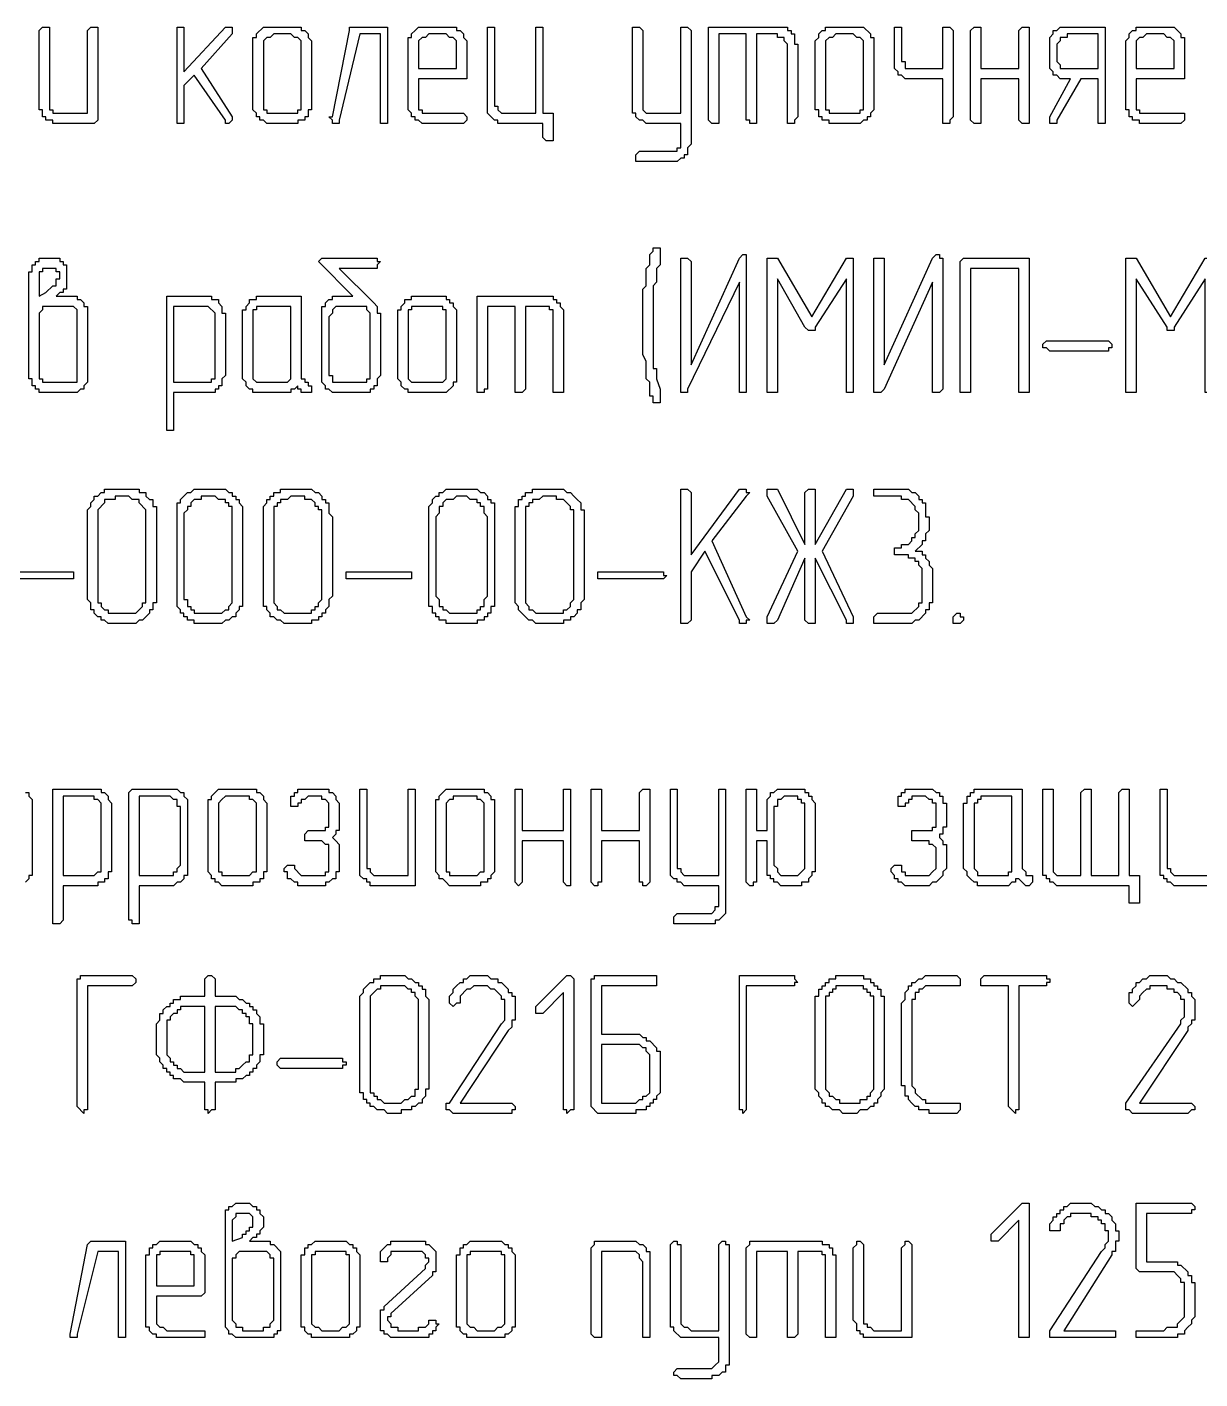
# Model space of a CAD drawing. Header units: millimetres. Extents: x 1 to 1188, y 1 to 840.
# Drawn here: x 1043.34 to 1064.93, y 72.97 to 97.86 of the extents above; entities that cross this region are included whole.
import ezdxf

# ---------------------------------------------------------------- set-up
doc = ezdxf.new("R2010")
doc.units = ezdxf.units.MM
doc.layers.add('GEOMETRY', color=7, linetype='Continuous')

msp = doc.modelspace()

# ---------------------------------------------------------------- linework, layer by layer
at = {"layer": 'GEOMETRY'}
for points in [[(1044.645, 96.209), (1044.645, 96.146), (1044.582, 96.082), (1043.82, 96.082), (1043.82, 96.146), (1043.693, 96.146), (1043.693, 96.209), (1043.63, 96.209), (1043.63, 96.336), (1043.566, 96.336), (1043.566, 97.797), (1043.63, 97.86), (1043.756, 97.86), (1043.756, 96.336), (1043.82, 96.336), (1043.82, 96.273), (1044.455, 96.273), (1044.455, 97.797), (1044.519, 97.86), (1044.645, 97.86)], [(1046.551, 97.098), (1047.122, 96.209), (1047.122, 96.146), (1047.058, 96.082), (1046.995, 96.082), (1046.995, 96.146), (1046.423, 96.971), (1046.233, 96.781), (1046.233, 96.082), (1046.106, 96.082), (1046.106, 97.86), (1046.233, 97.86), (1046.233, 97.035), (1046.995, 97.86), (1047.122, 97.86), (1047.122, 97.733)], [(1048.582, 96.464), (1048.582, 96.336), (1048.519, 96.336), (1048.519, 96.209), (1048.456, 96.209), (1048.456, 96.146), (1048.329, 96.146), (1048.329, 96.082), (1047.757, 96.082), (1047.694, 96.146), (1047.63, 96.146), (1047.63, 96.209), (1047.567, 96.209), (1047.567, 96.273), (1047.503, 96.336), (1047.503, 97.67), (1047.567, 97.67), (1047.567, 97.733), (1047.694, 97.86), (1048.392, 97.86), (1048.392, 97.797), (1048.456, 97.797), (1048.519, 97.733), (1048.519, 97.67), (1048.582, 97.606)], [(1049.98, 96.209), (1049.98, 96.082), (1049.853, 96.082), (1049.853, 97.733), (1049.471, 97.733), (1049.091, 96.146), (1049.091, 96.082), (1048.964, 96.082), (1048.964, 96.146), (1048.901, 96.209), (1048.964, 96.209), (1049.281, 97.797), (1049.281, 97.86), (1049.98, 97.86)], [(1050.552, 96.908), (1050.552, 96.336), (1050.615, 96.336), (1050.615, 96.273), (1051.377, 96.273), (1051.44, 96.209), (1051.44, 96.146), (1051.377, 96.082), (1050.615, 96.082), (1050.552, 96.146), (1050.488, 96.146), (1050.488, 96.209), (1050.423, 96.209), (1050.423, 96.273), (1050.36, 96.336), (1050.36, 97.67), (1050.423, 97.67), (1050.423, 97.733), (1050.488, 97.797), (1050.552, 97.86), (1051.25, 97.86), (1051.25, 97.797), (1051.314, 97.797), (1051.377, 97.733), (1051.377, 97.67), (1051.44, 97.606), (1051.44, 96.908)], [(1052.71, 96.273), (1052.71, 97.86), (1052.838, 97.86), (1052.838, 96.273), (1053.028, 96.273), (1053.028, 95.765), (1052.901, 95.765), (1052.838, 95.829), (1052.838, 96.082), (1052.011, 96.082), (1052.011, 96.146), (1051.948, 96.146), (1051.821, 96.273), (1051.821, 97.86), (1051.948, 97.86), (1051.948, 96.401), (1052.011, 96.401), (1052.011, 96.336), (1052.076, 96.273)], [(1055.377, 96.082), (1054.742, 96.082), (1054.679, 96.146), (1054.615, 96.146), (1054.552, 96.209), (1054.552, 96.273), (1054.489, 96.273), (1054.489, 97.86), (1054.615, 97.86), (1054.679, 97.797), (1054.679, 96.336), (1054.742, 96.273), (1055.377, 96.273), (1055.377, 97.86), (1055.504, 97.86), (1055.568, 97.797), (1055.568, 95.702), (1055.504, 95.639), (1055.504, 95.51), (1055.441, 95.51), (1055.441, 95.447), (1055.377, 95.447), (1055.314, 95.384), (1054.552, 95.384), (1054.552, 95.51), (1054.615, 95.575), (1055.314, 95.575), (1055.314, 95.639), (1055.377, 95.639)], [(1056.583, 97.733), (1056.076, 97.733), (1056.076, 96.082), (1055.948, 96.082), (1055.885, 96.146), (1055.885, 97.86), (1057.345, 97.86), (1057.345, 97.797), (1057.409, 97.797), (1057.409, 97.733), (1057.472, 97.733), (1057.472, 97.543), (1057.535, 97.543), (1057.535, 96.209), (1057.472, 96.146), (1057.472, 96.082), (1057.345, 96.082), (1057.345, 97.543), (1057.282, 97.606), (1057.282, 97.67), (1057.155, 97.67), (1057.155, 97.733), (1056.773, 97.733), (1056.773, 96.082), (1056.647, 96.082), (1056.647, 96.146), (1056.583, 96.146)], [(1058.933, 96.464), (1058.933, 96.336), (1058.869, 96.273), (1058.869, 96.209), (1058.806, 96.209), (1058.806, 96.146), (1058.743, 96.146), (1058.679, 96.082), (1058.107, 96.082), (1058.107, 96.146), (1057.981, 96.146), (1057.981, 96.209), (1057.917, 96.209), (1057.917, 96.336), (1057.854, 96.336), (1057.854, 97.606), (1057.917, 97.67), (1057.917, 97.733), (1057.981, 97.797), (1058.044, 97.797), (1058.044, 97.86), (1058.743, 97.86), (1058.869, 97.733), (1058.869, 97.67), (1058.933, 97.67)], [(1060.203, 97.098), (1060.203, 97.86), (1060.33, 97.86), (1060.394, 97.797), (1060.394, 96.209), (1060.33, 96.146), (1060.33, 96.082), (1060.203, 96.082), (1060.203, 96.908), (1059.505, 96.908), (1059.441, 96.971), (1059.378, 96.971), (1059.378, 97.035), (1059.314, 97.098), (1059.314, 97.86), (1059.441, 97.86), (1059.441, 97.226), (1059.505, 97.226), (1059.505, 97.098)], [(1061.601, 97.098), (1061.601, 97.797), (1061.664, 97.86), (1061.791, 97.86), (1061.791, 96.082), (1061.664, 96.082), (1061.601, 96.146), (1061.601, 96.908), (1060.902, 96.908), (1060.902, 96.082), (1060.775, 96.082), (1060.71, 96.146), (1060.71, 97.797), (1060.775, 97.86), (1060.902, 97.86), (1060.902, 97.098)], [(1063.188, 96.209), (1063.188, 96.082), (1063.06, 96.082), (1063.06, 96.908), (1062.743, 96.908), (1062.298, 96.146), (1062.298, 96.082), (1062.171, 96.082), (1062.171, 96.209), (1062.553, 96.908), (1062.363, 96.908), (1062.298, 96.971), (1062.235, 96.971), (1062.235, 97.035), (1062.171, 97.098), (1062.171, 97.67), (1062.235, 97.733), (1062.235, 97.797), (1062.298, 97.797), (1062.363, 97.86), (1063.188, 97.86)], [(1063.759, 96.908), (1063.759, 96.336), (1063.822, 96.336), (1063.822, 96.273), (1064.648, 96.273), (1064.648, 96.146), (1064.584, 96.082), (1063.822, 96.082), (1063.822, 96.146), (1063.695, 96.146), (1063.695, 96.209), (1063.632, 96.209), (1063.632, 96.336), (1063.569, 96.336), (1063.569, 97.606), (1063.632, 97.67), (1063.632, 97.733), (1063.695, 97.797), (1063.759, 97.797), (1063.759, 97.86), (1064.457, 97.86), (1064.584, 97.733), (1064.584, 97.67), (1064.648, 97.67), (1064.648, 96.908)], [(1048.392, 96.464), (1048.392, 97.606), (1048.329, 97.67), (1048.265, 97.67), (1048.202, 97.733), (1047.884, 97.733), (1047.82, 97.67), (1047.757, 97.67), (1047.694, 97.606), (1047.694, 96.336), (1047.757, 96.336), (1047.757, 96.273), (1048.329, 96.273), (1048.329, 96.336), (1048.392, 96.336)], [(1050.552, 97.098), (1051.25, 97.098), (1051.25, 97.606), (1051.185, 97.67), (1051.122, 97.67), (1051.059, 97.733), (1050.742, 97.733), (1050.678, 97.67), (1050.615, 97.67), (1050.552, 97.606)], [(1058.743, 96.464), (1058.743, 97.606), (1058.679, 97.67), (1058.616, 97.67), (1058.552, 97.733), (1058.234, 97.733), (1058.171, 97.67), (1058.107, 97.67), (1058.044, 97.606), (1058.044, 96.336), (1058.107, 96.336), (1058.107, 96.273), (1058.679, 96.273), (1058.679, 96.336), (1058.743, 96.336)], [(1063.06, 97.098), (1063.06, 97.733), (1062.489, 97.733), (1062.489, 97.67), (1062.363, 97.67), (1062.363, 97.606), (1062.298, 97.543), (1062.298, 97.226), (1062.363, 97.163), (1062.363, 97.098)], [(1063.759, 97.098), (1064.457, 97.098), (1064.457, 97.606), (1064.394, 97.67), (1064.331, 97.67), (1064.267, 97.733), (1063.95, 97.733), (1063.885, 97.67), (1063.822, 97.67), (1063.759, 97.606)], [(1043.883, 92.907), (1044.265, 92.907), (1044.265, 92.844), (1044.328, 92.844), (1044.392, 92.781), (1044.392, 92.717), (1044.455, 92.717), (1044.455, 91.32), (1044.392, 91.256), (1044.392, 91.193), (1044.328, 91.193), (1044.265, 91.13), (1043.566, 91.13), (1043.566, 91.193), (1043.503, 91.193), (1043.503, 91.256), (1043.439, 91.256), (1043.439, 91.383), (1043.376, 91.383), (1043.376, 93.352), (1043.439, 93.352), (1043.439, 93.479), (1043.503, 93.479), (1043.503, 93.543), (1043.566, 93.543), (1043.566, 93.606), (1043.947, 93.606), (1043.947, 93.543), (1044.01, 93.543), (1044.01, 93.479), (1044.073, 93.479), (1044.073, 93.034), (1044.01, 93.034), (1044.01, 92.971), (1043.947, 92.971)], [(1049.726, 92.781), (1049.789, 92.717), (1049.789, 92.59), (1049.853, 92.59), (1049.853, 91.447), (1049.789, 91.383), (1049.789, 91.256), (1049.726, 91.256), (1049.726, 91.193), (1049.663, 91.193), (1049.663, 91.13), (1048.964, 91.13), (1048.901, 91.193), (1048.836, 91.193), (1048.836, 91.256), (1048.773, 91.32), (1048.773, 92.717), (1048.836, 92.717), (1048.836, 92.781), (1048.901, 92.844), (1048.964, 92.844), (1048.964, 92.907), (1049.344, 92.907), (1048.709, 93.543), (1048.773, 93.606), (1049.789, 93.606), (1049.789, 93.543), (1049.853, 93.543), (1049.789, 93.479), (1049.789, 93.416), (1049.091, 93.416)], [(1054.996, 91.066), (1054.996, 90.939), (1054.869, 90.939), (1054.869, 91.066), (1054.806, 91.066), (1054.806, 91.32), (1054.742, 91.383), (1054.742, 91.702), (1054.679, 91.828), (1054.679, 93.034), (1054.742, 93.098), (1054.742, 93.416), (1054.806, 93.479), (1054.806, 93.669), (1054.869, 93.733), (1054.869, 93.796), (1054.996, 93.796), (1054.996, 93.479), (1054.932, 93.416), (1054.932, 93.161), (1054.869, 93.098), (1054.869, 91.573), (1054.932, 91.573), (1054.932, 91.383), (1054.996, 91.193)], [(1056.583, 91.193), (1056.583, 91.13), (1056.456, 91.13), (1056.456, 93.161), (1055.504, 91.193), (1055.504, 91.13), (1055.377, 91.13), (1055.377, 93.606), (1055.504, 93.606), (1055.568, 93.543), (1055.568, 91.638), (1056.456, 93.606), (1056.52, 93.669), (1056.583, 93.669)], [(1058.552, 91.193), (1058.552, 91.13), (1058.426, 91.13), (1058.426, 93.226), (1057.854, 92.335), (1057.854, 92.272), (1057.727, 92.272), (1057.664, 92.335), (1057.155, 93.226), (1057.155, 91.13), (1056.965, 91.13), (1056.965, 93.606), (1057.155, 93.606), (1057.79, 92.527), (1058.426, 93.606), (1058.552, 93.606)], [(1060.203, 91.193), (1060.14, 91.13), (1060.013, 91.13), (1060.013, 93.161), (1059.123, 91.193), (1059.06, 91.13), (1058.933, 91.13), (1058.933, 93.606), (1059.123, 93.606), (1059.123, 91.638), (1060.013, 93.606), (1060.077, 93.669), (1060.14, 93.669), (1060.14, 93.606), (1060.203, 93.606)], [(1061.791, 91.193), (1061.791, 91.13), (1061.601, 91.13), (1061.601, 93.416), (1060.71, 93.416), (1060.71, 91.13), (1060.52, 91.13), (1060.52, 93.543), (1060.584, 93.606), (1061.791, 93.606)], [(1065.156, 91.193), (1065.156, 91.13), (1065.029, 91.13), (1065.029, 93.226), (1064.457, 92.335), (1064.457, 92.272), (1064.331, 92.272), (1064.331, 92.335), (1063.759, 93.226), (1063.759, 91.13), (1063.569, 91.13), (1063.569, 93.606), (1063.759, 93.606), (1064.394, 92.527), (1065.029, 93.606), (1065.156, 93.606)], [(1043.566, 92.907), (1043.693, 92.971), (1043.82, 93.098), (1043.883, 93.098), (1043.883, 93.226), (1043.947, 93.226), (1043.947, 93.352), (1043.883, 93.352), (1043.883, 93.416), (1043.63, 93.416), (1043.63, 93.352), (1043.566, 93.352)], [(1046.043, 91.13), (1046.043, 90.431), (1045.916, 90.431), (1045.916, 92.907), (1046.741, 92.907), (1046.741, 92.844), (1046.868, 92.844), (1046.868, 92.781), (1046.931, 92.717), (1046.931, 92.59), (1046.995, 92.59), (1046.995, 91.447), (1046.931, 91.383), (1046.931, 91.256), (1046.868, 91.256), (1046.868, 91.193), (1046.805, 91.193), (1046.805, 91.13)], [(1048.519, 91.256), (1048.582, 91.256), (1048.582, 91.13), (1048.392, 91.13), (1048.392, 91.193), (1048.329, 91.193), (1048.329, 91.256), (1048.265, 91.193), (1048.202, 91.193), (1048.202, 91.13), (1047.503, 91.13), (1047.503, 91.193), (1047.44, 91.193), (1047.377, 91.256), (1047.377, 91.32), (1047.313, 91.383), (1047.313, 92.654), (1047.377, 92.654), (1047.377, 92.717), (1047.44, 92.781), (1047.44, 92.844), (1047.567, 92.844), (1047.567, 92.907), (1048.392, 92.907), (1048.392, 91.383), (1048.456, 91.383), (1048.456, 91.32), (1048.519, 91.32)], [(1051.25, 91.447), (1051.25, 91.32), (1051.185, 91.32), (1051.185, 91.256), (1051.059, 91.13), (1050.36, 91.13), (1050.36, 91.193), (1050.297, 91.193), (1050.233, 91.256), (1050.233, 91.32), (1050.17, 91.383), (1050.17, 92.654), (1050.233, 92.654), (1050.233, 92.717), (1050.297, 92.781), (1050.297, 92.844), (1050.423, 92.844), (1050.423, 92.907), (1051.059, 92.907), (1051.059, 92.844), (1051.122, 92.844), (1051.122, 92.781), (1051.185, 92.781), (1051.185, 92.717), (1051.25, 92.654)], [(1052.329, 92.717), (1051.821, 92.717), (1051.821, 91.193), (1051.757, 91.193), (1051.757, 91.13), (1051.631, 91.13), (1051.631, 92.907), (1053.028, 92.907), (1053.028, 92.844), (1053.091, 92.844), (1053.091, 92.781), (1053.155, 92.781), (1053.155, 92.717), (1053.218, 92.654), (1053.218, 91.13), (1053.028, 91.13), (1053.028, 92.654), (1052.964, 92.654), (1052.964, 92.717), (1052.519, 92.717), (1052.519, 91.193), (1052.456, 91.13), (1052.329, 91.13)], [(1044.265, 91.447), (1044.265, 92.654), (1044.202, 92.717), (1043.63, 92.717), (1043.63, 92.654), (1043.566, 92.59), (1043.566, 91.383), (1043.63, 91.383), (1043.63, 91.32), (1044.265, 91.32)], [(1046.043, 91.32), (1046.741, 91.32), (1046.741, 91.383), (1046.805, 91.383), (1046.805, 92.59), (1046.678, 92.717), (1046.043, 92.717)], [(1048.202, 91.447), (1048.202, 92.717), (1047.567, 92.717), (1047.567, 92.654), (1047.503, 92.654), (1047.503, 91.383), (1047.567, 91.32), (1048.139, 91.32), (1048.202, 91.383)], [(1049.663, 91.447), (1049.663, 92.59), (1049.598, 92.654), (1049.598, 92.717), (1049.027, 92.717), (1048.964, 92.654), (1048.964, 92.59), (1048.901, 92.527), (1048.901, 91.447), (1048.964, 91.447), (1048.964, 91.32), (1049.598, 91.32), (1049.598, 91.383), (1049.663, 91.383)], [(1051.059, 91.447), (1051.059, 92.654), (1050.995, 92.654), (1050.995, 92.717), (1050.423, 92.717), (1050.423, 92.654), (1050.36, 92.654), (1050.36, 91.383), (1050.423, 91.32), (1050.995, 91.32), (1051.059, 91.383)], [(1063.252, 91.892), (1062.171, 91.892), (1062.108, 91.955), (1062.044, 91.955), (1062.044, 92.019), (1062.108, 92.082), (1063.252, 92.082), (1063.315, 92.019), (1063.315, 91.955), (1063.252, 91.955)], [(1045.726, 87.383), (1045.726, 87.256), (1045.661, 87.256), (1045.661, 87.129), (1045.598, 87.129), (1045.598, 87.066), (1045.471, 86.939), (1045.407, 86.939), (1045.344, 86.876), (1044.835, 86.876), (1044.772, 86.939), (1044.709, 86.939), (1044.709, 87.002), (1044.645, 87.002), (1044.582, 87.066), (1044.582, 87.129), (1044.519, 87.129), (1044.519, 87.256), (1044.455, 87.319), (1044.455, 88.97), (1044.519, 89.034), (1044.519, 89.097), (1044.582, 89.16), (1044.582, 89.225), (1044.645, 89.225), (1044.709, 89.289), (1044.772, 89.289), (1044.772, 89.352), (1045.407, 89.352), (1045.407, 89.289), (1045.534, 89.289), (1045.534, 89.225), (1045.598, 89.16), (1045.661, 89.16), (1045.661, 89.034), (1045.726, 89.034)], [(1045.534, 87.383), (1045.534, 88.97), (1045.407, 89.097), (1045.407, 89.16), (1045.281, 89.16), (1045.217, 89.225), (1044.964, 89.225), (1044.964, 89.16), (1044.772, 89.16), (1044.772, 89.097), (1044.645, 88.97), (1044.645, 87.256), (1044.709, 87.256), (1044.709, 87.193), (1044.772, 87.129), (1044.835, 87.129), (1044.835, 87.066), (1045.344, 87.066), (1045.471, 87.193), (1045.471, 87.256), (1045.534, 87.256)], [(1047.313, 87.383), (1047.313, 87.193), (1047.248, 87.193), (1047.248, 87.129), (1047.185, 87.066), (1047.185, 87.002), (1047.122, 87.002), (1047.058, 86.939), (1046.995, 86.939), (1046.931, 86.876), (1046.423, 86.876), (1046.423, 86.939), (1046.296, 86.939), (1046.296, 87.002), (1046.233, 87.002), (1046.233, 87.066), (1046.169, 87.066), (1046.169, 87.129), (1046.106, 87.193), (1046.106, 89.097), (1046.169, 89.097), (1046.169, 89.16), (1046.233, 89.225), (1046.296, 89.289), (1046.36, 89.289), (1046.423, 89.352), (1046.995, 89.352), (1047.058, 89.289), (1047.122, 89.289), (1047.122, 89.225), (1047.185, 89.225), (1047.185, 89.16), (1047.248, 89.16), (1047.248, 89.097), (1047.313, 89.034)], [(1047.122, 87.383), (1047.122, 89.034), (1047.058, 89.034), (1047.058, 89.097), (1046.995, 89.097), (1046.995, 89.16), (1046.868, 89.16), (1046.805, 89.225), (1046.551, 89.225), (1046.551, 89.16), (1046.423, 89.16), (1046.36, 89.097), (1046.36, 89.034), (1046.296, 89.034), (1046.296, 88.97), (1046.233, 88.907), (1046.233, 87.319), (1046.296, 87.319), (1046.296, 87.193), (1046.36, 87.193), (1046.36, 87.129), (1046.423, 87.129), (1046.423, 87.066), (1046.931, 87.066), (1046.995, 87.129), (1047.058, 87.129), (1047.058, 87.193), (1047.122, 87.256)], [(1048.964, 87.383), (1048.901, 87.319), (1048.901, 87.193), (1048.836, 87.129), (1048.836, 87.066), (1048.773, 87.066), (1048.773, 87.002), (1048.709, 87.002), (1048.709, 86.939), (1048.582, 86.939), (1048.582, 86.876), (1048.075, 86.876), (1048.01, 86.939), (1047.947, 86.939), (1047.884, 87.002), (1047.82, 87.002), (1047.82, 87.066), (1047.757, 87.129), (1047.757, 87.193), (1047.694, 87.193), (1047.694, 89.034), (1047.757, 89.097), (1047.757, 89.16), (1047.82, 89.16), (1047.82, 89.225), (1047.884, 89.225), (1047.884, 89.289), (1048.01, 89.289), (1048.01, 89.352), (1048.582, 89.352), (1048.646, 89.289), (1048.709, 89.289), (1048.773, 89.225), (1048.773, 89.16), (1048.836, 89.16), (1048.836, 89.097), (1048.901, 89.097), (1048.901, 88.907), (1048.964, 88.844)], [(1048.773, 87.383), (1048.773, 88.97), (1048.709, 88.97), (1048.709, 89.034), (1048.646, 89.034), (1048.646, 89.097), (1048.582, 89.16), (1048.456, 89.16), (1048.456, 89.225), (1048.202, 89.225), (1048.139, 89.16), (1048.01, 89.16), (1048.01, 89.097), (1047.947, 89.097), (1047.947, 89.034), (1047.884, 89.034), (1047.884, 87.256), (1047.947, 87.193), (1047.947, 87.129), (1048.01, 87.129), (1048.075, 87.066), (1048.582, 87.066), (1048.582, 87.129), (1048.646, 87.129), (1048.646, 87.193), (1048.709, 87.193), (1048.709, 87.256), (1048.773, 87.319)], [(1051.948, 87.383), (1051.948, 87.193), (1051.884, 87.193), (1051.884, 87.066), (1051.821, 87.066), (1051.821, 87.002), (1051.757, 87.002), (1051.757, 86.939), (1051.631, 86.939), (1051.631, 86.876), (1051.059, 86.876), (1051.059, 86.939), (1050.932, 86.939), (1050.932, 87.002), (1050.869, 87.002), (1050.869, 87.066), (1050.805, 87.066), (1050.805, 87.193), (1050.742, 87.193), (1050.742, 89.034), (1050.805, 89.097), (1050.805, 89.16), (1050.869, 89.225), (1050.932, 89.225), (1050.932, 89.289), (1050.995, 89.289), (1051.059, 89.352), (1051.631, 89.352), (1051.694, 89.289), (1051.757, 89.289), (1051.821, 89.225), (1051.821, 89.16), (1051.884, 89.16), (1051.884, 89.097), (1051.948, 89.097)], [(1051.821, 87.383), (1051.821, 88.844), (1051.757, 88.907), (1051.757, 89.034), (1051.694, 89.034), (1051.694, 89.097), (1051.631, 89.097), (1051.631, 89.16), (1051.504, 89.16), (1051.44, 89.225), (1051.25, 89.225), (1051.185, 89.16), (1051.059, 89.16), (1050.995, 89.097), (1050.995, 89.034), (1050.932, 89.034), (1050.932, 88.907), (1050.869, 88.844), (1050.869, 87.383), (1050.932, 87.319), (1050.932, 87.193), (1050.995, 87.193), (1050.995, 87.129), (1051.059, 87.129), (1051.122, 87.066), (1051.631, 87.066), (1051.631, 87.129), (1051.694, 87.129), (1051.694, 87.193), (1051.757, 87.193), (1051.757, 87.319)], [(1053.598, 87.383), (1053.598, 87.319), (1053.535, 87.256), (1053.535, 87.129), (1053.472, 87.129), (1053.472, 87.066), (1053.408, 87.002), (1053.345, 87.002), (1053.345, 86.939), (1053.218, 86.939), (1053.218, 86.876), (1052.71, 86.876), (1052.646, 86.939), (1052.583, 86.939), (1052.393, 87.129), (1052.393, 87.193), (1052.329, 87.256), (1052.329, 89.034), (1052.393, 89.034), (1052.393, 89.16), (1052.456, 89.16), (1052.456, 89.225), (1052.519, 89.225), (1052.519, 89.289), (1052.646, 89.289), (1052.646, 89.352), (1053.218, 89.352), (1053.281, 89.289), (1053.345, 89.289), (1053.408, 89.225), (1053.472, 89.16), (1053.535, 89.097), (1053.535, 88.97), (1053.598, 88.97)], [(1053.408, 87.383), (1053.408, 88.97), (1053.345, 88.97), (1053.345, 89.034), (1053.218, 89.16), (1053.091, 89.16), (1053.091, 89.225), (1052.838, 89.225), (1052.773, 89.16), (1052.646, 89.16), (1052.646, 89.097), (1052.583, 89.097), (1052.583, 89.034), (1052.519, 89.034), (1052.519, 87.256), (1052.583, 87.193), (1052.583, 87.129), (1052.646, 87.129), (1052.71, 87.066), (1053.218, 87.066), (1053.218, 87.129), (1053.281, 87.129), (1053.345, 87.193), (1053.345, 87.256), (1053.408, 87.319)], [(1055.568, 87.828), (1055.568, 86.939), (1055.504, 86.876), (1055.377, 86.876), (1055.377, 89.352), (1055.504, 89.352), (1055.568, 89.289), (1055.568, 88.145), (1056.456, 89.352), (1056.583, 89.352), (1056.583, 89.289), (1056.647, 89.289), (1056.583, 89.225), (1055.948, 88.398), (1056.583, 87.002), (1056.647, 86.939), (1056.583, 86.939), (1056.583, 86.876), (1056.456, 86.876), (1056.456, 86.939), (1055.821, 88.208)], [(1057.854, 88.335), (1058.426, 89.352), (1058.552, 89.352), (1058.552, 89.225), (1057.981, 88.208), (1058.552, 87.002), (1058.552, 86.876), (1058.426, 86.876), (1058.426, 86.939), (1057.854, 88.081), (1057.854, 86.876), (1057.727, 86.876), (1057.664, 86.939), (1057.664, 88.081), (1057.155, 86.939), (1057.092, 86.876), (1056.965, 86.876), (1056.965, 87.002), (1057.535, 88.208), (1056.965, 89.225), (1056.965, 89.352), (1057.155, 89.352), (1057.664, 88.335), (1057.664, 89.289), (1057.727, 89.352), (1057.854, 89.352)], [(1059.695, 88.208), (1059.822, 88.208), (1059.822, 88.145), (1059.885, 88.145), (1059.885, 88.081), (1059.948, 88.018), (1059.948, 87.955), (1060.013, 87.891), (1060.013, 87.256), (1059.948, 87.256), (1059.948, 87.129), (1059.885, 87.129), (1059.885, 87.066), (1059.758, 86.939), (1059.695, 86.939), (1059.631, 86.876), (1058.933, 86.876), (1058.933, 87.002), (1058.996, 87.066), (1059.631, 87.066), (1059.758, 87.193), (1059.758, 87.256), (1059.822, 87.256), (1059.822, 87.891), (1059.758, 87.955), (1059.758, 88.018), (1059.695, 88.018), (1059.695, 88.081), (1059.568, 88.081), (1059.568, 88.145), (1059.314, 88.145), (1059.314, 88.272), (1059.441, 88.272), (1059.441, 88.335), (1059.568, 88.335), (1059.631, 88.398), (1059.631, 88.463), (1059.695, 88.463), (1059.695, 88.527), (1059.758, 88.59), (1059.758, 88.907), (1059.695, 88.97), (1059.695, 89.034), (1059.568, 89.16), (1059.441, 89.16), (1059.441, 89.225), (1058.933, 89.225), (1058.933, 89.352), (1059.568, 89.352), (1059.631, 89.289), (1059.695, 89.289), (1059.758, 89.225), (1059.758, 89.16), (1059.822, 89.16), (1059.822, 89.097), (1059.885, 89.097), (1059.885, 88.844), (1059.948, 88.844), (1059.948, 88.59), (1059.885, 88.527), (1059.885, 88.398), (1059.822, 88.398), (1059.822, 88.335)], [(1044.138, 87.701), (1042.931, 87.701), (1042.931, 87.764), (1042.994, 87.828), (1044.202, 87.828), (1044.202, 87.701)], [(1050.36, 87.701), (1049.218, 87.701), (1049.218, 87.828), (1050.423, 87.828), (1050.423, 87.701)], [(1054.996, 87.701), (1053.853, 87.701), (1053.853, 87.828), (1055.059, 87.828), (1055.059, 87.764), (1055.123, 87.764), (1055.059, 87.701)], [(1060.457, 87.066), (1060.52, 87.066), (1060.52, 87.002), (1060.584, 87.002), (1060.584, 86.939), (1060.52, 86.876), (1060.394, 86.876), (1060.394, 87.002)], [(1044.01, 82.048), (1044.01, 81.414), (1043.947, 81.351), (1043.82, 81.351), (1043.82, 83.827), (1044.709, 83.827), (1044.709, 83.764), (1044.772, 83.764), (1044.835, 83.701), (1044.835, 83.636), (1044.9, 83.573), (1044.9, 82.303), (1044.835, 82.303), (1044.835, 82.177), (1044.772, 82.177), (1044.772, 82.113), (1044.645, 82.113), (1044.645, 82.048)], [(1044.01, 82.24), (1044.582, 82.24), (1044.645, 82.303), (1044.709, 82.303), (1044.709, 83.573), (1044.645, 83.636), (1044.582, 83.636), (1044.582, 83.701), (1044.01, 83.701)], [(1045.407, 82.048), (1045.407, 81.351), (1045.281, 81.351), (1045.281, 81.414), (1045.217, 81.414), (1045.217, 83.764), (1045.281, 83.827), (1046.106, 83.827), (1046.169, 83.764), (1046.233, 83.764), (1046.233, 83.701), (1046.296, 83.636), (1046.296, 82.24), (1046.233, 82.24), (1046.233, 82.177), (1046.169, 82.113), (1046.106, 82.113), (1046.043, 82.048)], [(1045.407, 82.24), (1046.043, 82.24), (1046.043, 82.303), (1046.106, 82.303), (1046.106, 82.367), (1046.169, 82.43), (1046.169, 83.509), (1046.106, 83.509), (1046.106, 83.636), (1046.043, 83.636), (1045.979, 83.701), (1045.407, 83.701)], [(1047.757, 82.43), (1047.757, 82.303), (1047.694, 82.303), (1047.694, 82.177), (1047.63, 82.177), (1047.63, 82.113), (1047.503, 82.113), (1047.503, 82.048), (1046.931, 82.048), (1046.868, 82.113), (1046.805, 82.113), (1046.805, 82.177), (1046.741, 82.177), (1046.741, 82.24), (1046.678, 82.303), (1046.678, 83.636), (1046.741, 83.636), (1046.741, 83.701), (1046.868, 83.827), (1047.567, 83.827), (1047.567, 83.764), (1047.63, 83.764), (1047.694, 83.701), (1047.694, 83.636), (1047.757, 83.573)], [(1047.567, 82.43), (1047.567, 83.573), (1047.503, 83.636), (1047.44, 83.636), (1047.44, 83.701), (1046.995, 83.701), (1046.931, 83.636), (1046.868, 83.573), (1046.868, 82.303), (1046.931, 82.303), (1046.931, 82.24), (1047.44, 82.24), (1047.503, 82.303), (1047.567, 82.303)], [(1048.964, 82.939), (1049.027, 82.875), (1049.091, 82.81), (1049.091, 82.303), (1049.027, 82.303), (1049.027, 82.177), (1048.964, 82.177), (1048.901, 82.113), (1048.836, 82.113), (1048.836, 82.048), (1048.329, 82.048), (1048.329, 82.113), (1048.265, 82.113), (1048.202, 82.177), (1048.139, 82.177), (1048.139, 82.303), (1048.075, 82.303), (1048.075, 82.367), (1048.139, 82.43), (1048.265, 82.43), (1048.265, 82.367), (1048.392, 82.24), (1048.836, 82.24), (1048.836, 82.303), (1048.901, 82.303), (1048.901, 82.81), (1048.836, 82.81), (1048.773, 82.875), (1048.456, 82.875), (1048.456, 83.002), (1048.519, 83.065), (1048.836, 83.065), (1048.836, 83.129), (1048.901, 83.129), (1048.901, 83.573), (1048.836, 83.636), (1048.773, 83.636), (1048.773, 83.701), (1048.519, 83.701), (1048.456, 83.636), (1048.392, 83.636), (1048.392, 83.573), (1048.329, 83.573), (1048.329, 83.509), (1048.202, 83.509), (1048.202, 83.701), (1048.265, 83.701), (1048.265, 83.764), (1048.329, 83.764), (1048.329, 83.827), (1048.901, 83.827), (1048.901, 83.764), (1048.964, 83.764), (1049.027, 83.701), (1049.027, 83.636), (1049.091, 83.573), (1049.091, 83.065), (1049.027, 83.065), (1049.027, 83.002)], [(1050.488, 82.177), (1050.488, 82.048), (1049.663, 82.048), (1049.663, 82.113), (1049.598, 82.113), (1049.598, 82.177), (1049.535, 82.177), (1049.471, 82.24), (1049.471, 83.827), (1049.598, 83.827), (1049.598, 82.367), (1049.663, 82.367), (1049.663, 82.303), (1049.726, 82.24), (1050.36, 82.24), (1050.36, 83.827), (1050.488, 83.827)], [(1051.948, 82.43), (1051.948, 82.303), (1051.884, 82.24), (1051.884, 82.177), (1051.821, 82.177), (1051.821, 82.113), (1051.694, 82.113), (1051.694, 82.048), (1051.122, 82.048), (1051.059, 82.113), (1050.995, 82.177), (1050.932, 82.177), (1050.932, 82.24), (1050.869, 82.303), (1050.869, 83.636), (1050.932, 83.636), (1050.932, 83.701), (1051.059, 83.827), (1051.757, 83.827), (1051.757, 83.764), (1051.821, 83.764), (1051.884, 83.701), (1051.884, 83.636), (1051.948, 83.636)], [(1051.757, 82.43), (1051.757, 83.573), (1051.694, 83.636), (1051.631, 83.636), (1051.631, 83.701), (1051.185, 83.701), (1051.185, 83.636), (1051.122, 83.636), (1051.059, 83.573), (1051.059, 82.303), (1051.122, 82.303), (1051.122, 82.24), (1051.631, 82.24), (1051.694, 82.303), (1051.757, 82.303)], [(1053.218, 83.065), (1053.218, 83.827), (1053.345, 83.827), (1053.345, 82.048), (1053.281, 82.048), (1053.218, 82.113), (1053.218, 82.875), (1052.456, 82.875), (1052.456, 82.113), (1052.393, 82.048), (1052.329, 82.113), (1052.329, 83.827), (1052.456, 83.827), (1052.456, 83.065)], [(1054.615, 83.065), (1054.615, 83.764), (1054.679, 83.827), (1054.806, 83.827), (1054.806, 82.113), (1054.742, 82.048), (1054.679, 82.048), (1054.679, 82.113), (1054.615, 82.113), (1054.615, 82.875), (1053.917, 82.875), (1053.917, 82.113), (1053.853, 82.113), (1053.853, 82.048), (1053.79, 82.048), (1053.727, 82.113), (1053.727, 83.827), (1053.917, 83.827), (1053.917, 83.065)], [(1056.076, 82.048), (1055.441, 82.048), (1055.377, 82.113), (1055.314, 82.113), (1055.314, 82.177), (1055.251, 82.177), (1055.186, 82.24), (1055.186, 83.827), (1055.314, 83.827), (1055.314, 82.367), (1055.377, 82.367), (1055.377, 82.303), (1055.441, 82.24), (1056.076, 82.24), (1056.076, 83.827), (1056.203, 83.827), (1056.203, 81.541), (1056.076, 81.414), (1056.013, 81.414), (1056.013, 81.351), (1055.251, 81.351), (1055.251, 81.478), (1055.314, 81.541), (1055.948, 81.541), (1056.013, 81.605), (1056.013, 81.668), (1056.076, 81.668)], [(1056.773, 83.065), (1056.965, 83.065), (1056.965, 83.636), (1057.028, 83.701), (1057.028, 83.764), (1057.092, 83.764), (1057.155, 83.827), (1057.664, 83.827), (1057.664, 83.764), (1057.727, 83.764), (1057.727, 83.701), (1057.79, 83.701), (1057.79, 83.636), (1057.854, 83.573), (1057.854, 82.303), (1057.79, 82.303), (1057.79, 82.24), (1057.727, 82.177), (1057.727, 82.113), (1057.6, 82.113), (1057.6, 82.048), (1057.219, 82.048), (1057.155, 82.113), (1057.092, 82.113), (1057.092, 82.177), (1057.028, 82.177), (1057.028, 82.24), (1056.965, 82.24), (1056.965, 82.875), (1056.773, 82.875), (1056.773, 82.113), (1056.71, 82.113), (1056.71, 82.048), (1056.647, 82.048), (1056.583, 82.113), (1056.583, 83.827), (1056.773, 83.827)], [(1057.664, 82.43), (1057.664, 83.573), (1057.6, 83.573), (1057.6, 83.636), (1057.535, 83.636), (1057.535, 83.701), (1057.282, 83.701), (1057.219, 83.636), (1057.155, 83.636), (1057.155, 83.509), (1057.092, 83.509), (1057.092, 82.43), (1057.155, 82.367), (1057.155, 82.303), (1057.219, 82.24), (1057.535, 82.24), (1057.6, 82.303), (1057.664, 82.367)], [(1060.14, 82.939), (1060.203, 82.875), (1060.203, 82.81), (1060.267, 82.81), (1060.267, 82.367), (1060.203, 82.303), (1060.203, 82.24), (1060.077, 82.113), (1060.013, 82.113), (1059.948, 82.048), (1059.505, 82.048), (1059.441, 82.113), (1059.378, 82.113), (1059.378, 82.177), (1059.314, 82.177), (1059.314, 82.24), (1059.251, 82.303), (1059.251, 82.367), (1059.314, 82.43), (1059.441, 82.43), (1059.441, 82.303), (1059.505, 82.303), (1059.505, 82.24), (1059.948, 82.24), (1060.013, 82.303), (1060.077, 82.367), (1060.077, 82.747), (1060.013, 82.81), (1059.948, 82.81), (1059.948, 82.875), (1059.631, 82.875), (1059.631, 83.065), (1060.013, 83.065), (1060.013, 83.129), (1060.077, 83.129), (1060.077, 83.573), (1060.013, 83.573), (1060.013, 83.636), (1059.948, 83.636), (1059.885, 83.701), (1059.631, 83.701), (1059.631, 83.636), (1059.568, 83.636), (1059.568, 83.573), (1059.505, 83.573), (1059.505, 83.509), (1059.378, 83.509), (1059.378, 83.701), (1059.441, 83.701), (1059.441, 83.764), (1059.505, 83.764), (1059.505, 83.827), (1060.013, 83.827), (1060.077, 83.764), (1060.14, 83.764), (1060.14, 83.701), (1060.203, 83.701), (1060.203, 83.573), (1060.267, 83.573), (1060.267, 83.129), (1060.203, 83.129), (1060.203, 83.002), (1060.14, 83.002)], [(1061.791, 82.24), (1061.854, 82.24), (1061.854, 82.113), (1061.791, 82.048), (1061.727, 82.048), (1061.664, 82.113), (1061.601, 82.177), (1061.536, 82.177), (1061.536, 82.113), (1061.473, 82.113), (1061.409, 82.048), (1060.839, 82.048), (1060.839, 82.113), (1060.775, 82.113), (1060.71, 82.177), (1060.647, 82.24), (1060.647, 82.303), (1060.584, 82.367), (1060.584, 83.573), (1060.647, 83.573), (1060.647, 83.701), (1060.71, 83.701), (1060.71, 83.764), (1060.775, 83.764), (1060.775, 83.827), (1061.664, 83.827), (1061.664, 82.367), (1061.727, 82.303), (1061.727, 82.24)], [(1061.473, 82.43), (1061.473, 83.701), (1060.902, 83.701), (1060.902, 83.636), (1060.839, 83.636), (1060.839, 83.573), (1060.775, 83.573), (1060.775, 82.367), (1060.839, 82.303), (1060.839, 82.24), (1061.409, 82.24), (1061.409, 82.303), (1061.473, 82.303)], [(1062.743, 82.24), (1062.743, 83.764), (1062.806, 83.827), (1062.933, 83.827), (1062.933, 82.24), (1063.442, 82.24), (1063.442, 83.764), (1063.505, 83.827), (1063.632, 83.827), (1063.632, 82.24), (1063.822, 82.24), (1063.822, 81.731), (1063.632, 81.731), (1063.632, 82.048), (1062.298, 82.048), (1062.235, 82.113), (1062.171, 82.113), (1062.171, 82.177), (1062.108, 82.177), (1062.108, 82.24), (1062.044, 82.24), (1062.044, 83.827), (1062.235, 83.827), (1062.235, 82.303), (1062.298, 82.24)], [(1065.219, 82.177), (1065.219, 82.048), (1064.457, 82.048), (1064.394, 82.113), (1064.331, 82.113), (1064.331, 82.177), (1064.267, 82.177), (1064.267, 82.24), (1064.204, 82.24), (1064.204, 83.827), (1064.331, 83.827), (1064.331, 82.367), (1064.394, 82.367), (1064.394, 82.303), (1064.457, 82.24), (1065.093, 82.24), (1065.093, 83.827), (1065.219, 83.827)], [(1045.281, 80.207), (1044.455, 80.207), (1044.455, 77.921), (1044.392, 77.921), (1044.392, 77.858), (1044.265, 77.985), (1044.265, 80.334), (1044.328, 80.334), (1044.328, 80.398), (1045.281, 80.398), (1045.344, 80.334), (1045.344, 80.271)], [(1046.614, 78.43), (1046.233, 78.43), (1046.169, 78.493), (1046.043, 78.493), (1046.043, 78.556), (1045.979, 78.556), (1045.979, 78.62), (1045.916, 78.62), (1045.916, 78.683), (1045.852, 78.683), (1045.852, 78.747), (1045.789, 78.81), (1045.789, 78.873), (1045.726, 78.938), (1045.726, 79.509), (1045.789, 79.572), (1045.789, 79.7), (1045.852, 79.7), (1045.852, 79.764), (1045.916, 79.827), (1045.979, 79.827), (1045.979, 79.89), (1046.043, 79.89), (1046.043, 79.954), (1046.169, 79.954), (1046.169, 80.017), (1046.614, 80.017), (1046.614, 80.334), (1046.678, 80.398), (1046.741, 80.398), (1046.805, 80.334), (1046.805, 80.017), (1047.185, 80.017), (1047.248, 79.954), (1047.313, 79.954), (1047.377, 79.89), (1047.44, 79.89), (1047.44, 79.827), (1047.503, 79.827), (1047.503, 79.764), (1047.567, 79.764), (1047.567, 79.7), (1047.63, 79.635), (1047.63, 79.509), (1047.694, 79.509), (1047.694, 78.938), (1047.63, 78.938), (1047.63, 78.81), (1047.567, 78.747), (1047.567, 78.683), (1047.503, 78.683), (1047.503, 78.62), (1047.44, 78.62), (1047.44, 78.556), (1047.377, 78.556), (1047.313, 78.493), (1047.185, 78.493), (1047.185, 78.43), (1046.805, 78.43), (1046.805, 77.921), (1046.741, 77.921), (1046.678, 77.858), (1046.678, 77.921), (1046.614, 77.921)], [(1050.742, 78.43), (1050.742, 78.303), (1050.678, 78.303), (1050.678, 78.176), (1050.615, 78.113), (1050.615, 78.048), (1050.552, 78.048), (1050.488, 77.985), (1050.423, 77.985), (1050.423, 77.921), (1050.233, 77.921), (1050.233, 77.858), (1049.98, 77.858), (1049.916, 77.921), (1049.789, 77.921), (1049.726, 77.985), (1049.663, 77.985), (1049.663, 78.048), (1049.598, 78.048), (1049.598, 78.113), (1049.535, 78.113), (1049.535, 78.239), (1049.471, 78.239), (1049.471, 80.017), (1049.535, 80.081), (1049.535, 80.144), (1049.598, 80.207), (1049.663, 80.271), (1049.726, 80.271), (1049.726, 80.334), (1049.853, 80.334), (1049.853, 80.398), (1050.297, 80.398), (1050.36, 80.334), (1050.423, 80.334), (1050.488, 80.271), (1050.552, 80.271), (1050.552, 80.207), (1050.615, 80.207), (1050.615, 80.144), (1050.678, 80.144), (1050.678, 80.017), (1050.742, 79.954)], [(1050.552, 78.43), (1050.552, 79.954), (1050.488, 80.017), (1050.488, 80.081), (1050.423, 80.081), (1050.423, 80.144), (1050.36, 80.144), (1050.297, 80.207), (1049.853, 80.207), (1049.853, 80.144), (1049.789, 80.144), (1049.663, 80.017), (1049.663, 78.239), (1049.726, 78.239), (1049.726, 78.176), (1049.789, 78.176), (1049.789, 78.113), (1049.853, 78.113), (1049.916, 78.048), (1050.233, 78.048), (1050.297, 78.113), (1050.36, 78.113), (1050.423, 78.176), (1050.488, 78.176), (1050.488, 78.303), (1050.552, 78.303)], [(1052.266, 77.858), (1051.185, 77.858), (1051.122, 77.921), (1051.059, 77.921), (1051.059, 78.048), (1051.122, 78.048), (1052.076, 79.509), (1052.139, 79.572), (1052.139, 79.954), (1052.076, 79.954), (1052.076, 80.017), (1052.011, 80.081), (1051.948, 80.144), (1051.884, 80.144), (1051.821, 80.207), (1051.567, 80.207), (1051.504, 80.144), (1051.44, 80.144), (1051.314, 80.017), (1051.314, 79.89), (1051.25, 79.89), (1051.185, 79.827), (1051.122, 79.89), (1051.122, 80.017), (1051.185, 80.081), (1051.185, 80.144), (1051.25, 80.207), (1051.314, 80.271), (1051.377, 80.271), (1051.377, 80.334), (1051.44, 80.334), (1051.504, 80.398), (1051.821, 80.398), (1051.884, 80.334), (1052.011, 80.334), (1052.011, 80.271), (1052.076, 80.271), (1052.202, 80.144), (1052.202, 80.081), (1052.266, 80.081), (1052.266, 80.017), (1052.329, 80.017), (1052.329, 79.572), (1052.266, 79.572), (1052.266, 79.445), (1052.202, 79.382), (1051.314, 78.048), (1052.266, 78.048), (1052.329, 77.985), (1052.329, 77.921), (1052.266, 77.921)], [(1053.408, 77.985), (1053.408, 77.921), (1053.345, 77.921), (1053.281, 77.858), (1053.281, 77.921), (1053.218, 77.921), (1053.218, 80.081), (1052.838, 79.7), (1052.71, 79.7), (1052.71, 79.827), (1053.218, 80.334), (1053.281, 80.398), (1053.345, 80.398), (1053.408, 80.334)], [(1054.869, 80.398), (1054.932, 80.398), (1054.932, 80.207), (1053.917, 80.207), (1053.917, 79.319), (1054.615, 79.319), (1054.679, 79.255), (1054.742, 79.255), (1054.742, 79.192), (1054.806, 79.192), (1054.932, 79.065), (1054.932, 79.002), (1054.996, 79.002), (1054.996, 78.239), (1054.932, 78.176), (1054.932, 78.113), (1054.869, 78.113), (1054.869, 78.048), (1054.806, 78.048), (1054.806, 77.985), (1054.742, 77.985), (1054.742, 77.921), (1054.552, 77.921), (1054.552, 77.858), (1053.853, 77.858), (1053.727, 77.985), (1053.727, 80.334), (1053.79, 80.334), (1053.79, 80.398)], [(1057.409, 80.207), (1056.583, 80.207), (1056.583, 77.921), (1056.52, 77.858), (1056.52, 77.921), (1056.456, 77.921), (1056.456, 80.398), (1057.472, 80.398), (1057.472, 80.334), (1057.535, 80.271), (1057.472, 80.271), (1057.472, 80.207)], [(1059.123, 78.43), (1059.123, 78.303), (1059.06, 78.239), (1059.06, 78.176), (1058.996, 78.113), (1058.996, 78.048), (1058.933, 78.048), (1058.933, 77.985), (1058.869, 77.985), (1058.806, 77.921), (1058.679, 77.921), (1058.616, 77.858), (1058.361, 77.858), (1058.298, 77.921), (1058.171, 77.921), (1058.107, 77.985), (1058.044, 77.985), (1058.044, 78.048), (1057.981, 78.048), (1057.981, 78.113), (1057.917, 78.176), (1057.917, 78.239), (1057.854, 78.303), (1057.854, 80.017), (1057.917, 80.017), (1057.917, 80.144), (1057.981, 80.144), (1057.981, 80.207), (1058.044, 80.207), (1058.044, 80.271), (1058.107, 80.271), (1058.107, 80.334), (1058.234, 80.334), (1058.234, 80.398), (1058.743, 80.398), (1058.743, 80.334), (1058.869, 80.334), (1058.869, 80.271), (1058.933, 80.271), (1058.933, 80.207), (1058.996, 80.207), (1058.996, 80.144), (1059.06, 80.144), (1059.06, 80.017), (1059.123, 80.017)], [(1058.933, 78.43), (1058.933, 80.017), (1058.869, 80.017), (1058.869, 80.081), (1058.806, 80.081), (1058.806, 80.144), (1058.743, 80.144), (1058.743, 80.207), (1058.234, 80.207), (1058.234, 80.144), (1058.171, 80.144), (1058.171, 80.081), (1058.107, 80.081), (1058.107, 80.017), (1058.044, 80.017), (1058.044, 78.303), (1058.107, 78.239), (1058.107, 78.176), (1058.171, 78.176), (1058.234, 78.113), (1058.298, 78.113), (1058.298, 78.048), (1058.679, 78.048), (1058.679, 78.113), (1058.806, 78.113), (1058.806, 78.176), (1058.869, 78.176), (1058.869, 78.239), (1058.933, 78.303)], [(1060.457, 77.858), (1059.948, 77.858), (1059.948, 77.921), (1059.758, 77.921), (1059.758, 77.985), (1059.695, 77.985), (1059.631, 78.048), (1059.568, 78.113), (1059.568, 78.176), (1059.505, 78.176), (1059.505, 78.366), (1059.441, 78.366), (1059.441, 79.89), (1059.505, 79.954), (1059.505, 80.081), (1059.568, 80.144), (1059.568, 80.207), (1059.631, 80.207), (1059.631, 80.271), (1059.695, 80.271), (1059.758, 80.334), (1059.822, 80.334), (1059.885, 80.398), (1060.457, 80.398), (1060.52, 80.334), (1060.52, 80.207), (1059.885, 80.207), (1059.822, 80.144), (1059.758, 80.144), (1059.758, 80.081), (1059.695, 80.081), (1059.695, 79.954), (1059.631, 79.954), (1059.631, 78.366), (1059.695, 78.303), (1059.695, 78.239), (1059.822, 78.113), (1059.885, 78.113), (1059.885, 78.048), (1060.52, 78.048), (1060.52, 77.921)], [(1061.409, 80.207), (1060.902, 80.207), (1060.902, 80.334), (1060.965, 80.398), (1062.108, 80.398), (1062.108, 80.334), (1062.171, 80.334), (1062.171, 80.271), (1062.108, 80.271), (1062.108, 80.207), (1061.601, 80.207), (1061.601, 77.921), (1061.536, 77.921), (1061.536, 77.858), (1061.409, 77.985)], [(1064.711, 77.858), (1063.695, 77.858), (1063.632, 77.921), (1063.569, 77.921), (1063.569, 78.048), (1064.584, 79.509), (1064.584, 79.572), (1064.648, 79.635), (1064.648, 79.954), (1064.584, 79.954), (1064.584, 80.017), (1064.521, 80.081), (1064.457, 80.081), (1064.457, 80.144), (1064.331, 80.144), (1064.331, 80.207), (1064.014, 80.207), (1064.014, 80.144), (1063.95, 80.144), (1063.885, 80.081), (1063.822, 80.017), (1063.822, 79.954), (1063.695, 79.827), (1063.632, 79.89), (1063.632, 80.081), (1063.695, 80.081), (1063.695, 80.144), (1063.759, 80.207), (1063.759, 80.271), (1063.822, 80.271), (1063.885, 80.334), (1063.95, 80.334), (1064.014, 80.398), (1064.331, 80.398), (1064.394, 80.334), (1064.457, 80.334), (1064.521, 80.271), (1064.584, 80.271), (1064.711, 80.144), (1064.711, 80.081), (1064.776, 80.081), (1064.776, 80.017), (1064.839, 79.954), (1064.839, 79.572), (1064.776, 79.572), (1064.776, 79.509), (1064.711, 79.445), (1064.711, 79.382), (1063.822, 78.048), (1064.776, 78.048), (1064.839, 77.985), (1064.839, 77.921), (1064.776, 77.921)], [(1046.614, 78.62), (1046.614, 79.827), (1046.169, 79.827), (1046.169, 79.764), (1046.106, 79.764), (1046.106, 79.7), (1046.043, 79.7), (1045.979, 79.635), (1045.979, 79.572), (1045.916, 79.572), (1045.916, 78.938), (1045.979, 78.873), (1045.979, 78.81), (1046.043, 78.81), (1046.043, 78.747), (1046.106, 78.747), (1046.106, 78.683), (1046.169, 78.683), (1046.233, 78.62)], [(1046.805, 79.827), (1046.805, 78.62), (1047.185, 78.62), (1047.185, 78.683), (1047.248, 78.683), (1047.313, 78.747), (1047.377, 78.81), (1047.44, 78.81), (1047.44, 78.938), (1047.503, 78.938), (1047.503, 79.509), (1047.44, 79.509), (1047.44, 79.635), (1047.377, 79.635), (1047.377, 79.7), (1047.313, 79.7), (1047.313, 79.764), (1047.248, 79.764), (1047.185, 79.827)], [(1054.489, 78.048), (1054.552, 78.048), (1054.615, 78.113), (1054.679, 78.113), (1054.679, 78.176), (1054.742, 78.176), (1054.806, 78.239), (1054.806, 78.938), (1054.742, 79.002), (1054.742, 79.065), (1054.679, 79.065), (1054.615, 79.128), (1053.917, 79.128), (1053.917, 78.048)], [(1049.091, 78.683), (1048.01, 78.683), (1047.947, 78.747), (1047.947, 78.81), (1048.01, 78.873), (1049.154, 78.873), (1049.154, 78.81), (1049.218, 78.81), (1049.218, 78.747), (1049.154, 78.747), (1049.154, 78.683)], [(1047.44, 75.508), (1047.82, 75.508), (1047.82, 75.445), (1047.884, 75.445), (1048.01, 75.318), (1048.01, 73.857), (1047.947, 73.857), (1047.947, 73.794), (1047.884, 73.794), (1047.884, 73.731), (1047.185, 73.731), (1047.122, 73.794), (1047.058, 73.794), (1047.058, 73.857), (1046.995, 73.921), (1046.995, 76.08), (1047.058, 76.08), (1047.058, 76.144), (1047.122, 76.144), (1047.185, 76.207), (1047.44, 76.207), (1047.503, 76.144), (1047.567, 76.144), (1047.567, 76.08), (1047.63, 76.08), (1047.63, 76.017), (1047.694, 75.953), (1047.694, 75.763), (1047.63, 75.698), (1047.63, 75.635), (1047.567, 75.635), (1047.567, 75.572), (1047.503, 75.572)], [(1061.791, 73.794), (1061.791, 73.731), (1061.601, 73.731), (1061.601, 75.89), (1061.219, 75.508), (1061.092, 75.508), (1061.092, 75.635), (1061.664, 76.207), (1061.791, 76.207)], [(1063.315, 73.731), (1062.171, 73.731), (1062.171, 73.857), (1063.123, 75.318), (1063.188, 75.381), (1063.188, 75.445), (1063.252, 75.508), (1063.252, 75.698), (1063.188, 75.698), (1063.188, 75.827), (1063.123, 75.827), (1063.123, 75.89), (1063.06, 75.89), (1063.06, 75.953), (1062.933, 75.953), (1062.933, 76.017), (1062.553, 76.017), (1062.553, 75.953), (1062.489, 75.953), (1062.426, 75.89), (1062.426, 75.827), (1062.363, 75.827), (1062.363, 75.698), (1062.171, 75.698), (1062.171, 75.827), (1062.235, 75.89), (1062.235, 75.953), (1062.298, 75.953), (1062.298, 76.017), (1062.363, 76.017), (1062.363, 76.08), (1062.426, 76.08), (1062.426, 76.144), (1062.489, 76.144), (1062.553, 76.207), (1062.933, 76.207), (1062.997, 76.144), (1063.06, 76.144), (1063.123, 76.08), (1063.188, 76.08), (1063.188, 76.017), (1063.252, 76.017), (1063.315, 75.953), (1063.315, 75.89), (1063.378, 75.827), (1063.378, 75.698), (1063.442, 75.698), (1063.442, 75.508), (1063.378, 75.508), (1063.378, 75.318), (1063.315, 75.318), (1063.315, 75.255), (1062.426, 73.857), (1063.378, 73.857), (1063.378, 73.731)], [(1064.839, 74.239), (1064.839, 74.111), (1064.776, 74.048), (1064.776, 73.984), (1064.711, 73.921), (1064.648, 73.857), (1064.648, 73.794), (1064.521, 73.794), (1064.521, 73.731), (1063.759, 73.731), (1063.759, 73.857), (1064.267, 73.857), (1064.331, 73.921), (1064.521, 73.921), (1064.521, 73.984), (1064.648, 74.111), (1064.648, 74.746), (1064.584, 74.746), (1064.584, 74.81), (1064.521, 74.873), (1064.457, 74.938), (1063.822, 74.938), (1063.759, 75.001), (1063.759, 76.207), (1064.776, 76.207), (1064.839, 76.144), (1064.839, 76.08), (1064.776, 76.08), (1064.776, 76.017), (1063.95, 76.017), (1063.95, 75.128), (1064.521, 75.128), (1064.521, 75.064), (1064.584, 75.064), (1064.711, 74.938), (1064.711, 74.873), (1064.776, 74.873), (1064.776, 74.746), (1064.839, 74.746)], [(1047.122, 75.508), (1047.313, 75.572), (1047.313, 75.635), (1047.377, 75.635), (1047.377, 75.698), (1047.44, 75.698), (1047.44, 75.763), (1047.503, 75.763), (1047.503, 75.953), (1047.44, 76.017), (1047.185, 76.017), (1047.185, 75.953), (1047.122, 75.89)], [(1045.154, 73.794), (1045.154, 73.731), (1045.027, 73.731), (1045.027, 75.318), (1044.645, 75.318), (1044.265, 73.794), (1044.265, 73.731), (1044.138, 73.731), (1044.138, 73.794), (1044.455, 75.445), (1044.519, 75.508), (1045.154, 75.508)], [(1045.726, 74.493), (1045.726, 73.984), (1045.789, 73.921), (1045.852, 73.921), (1045.916, 73.857), (1046.614, 73.857), (1046.614, 73.731), (1045.726, 73.731), (1045.726, 73.794), (1045.661, 73.794), (1045.598, 73.857), (1045.598, 73.921), (1045.534, 73.921), (1045.534, 75.255), (1045.598, 75.255), (1045.598, 75.381), (1045.661, 75.381), (1045.661, 75.445), (1045.726, 75.445), (1045.789, 75.508), (1046.36, 75.508), (1046.423, 75.445), (1046.488, 75.445), (1046.488, 75.381), (1046.551, 75.381), (1046.551, 75.318), (1046.614, 75.255), (1046.614, 74.556), (1046.551, 74.493)], [(1049.471, 74.048), (1049.471, 73.921), (1049.408, 73.921), (1049.408, 73.857), (1049.344, 73.794), (1049.281, 73.794), (1049.281, 73.731), (1048.582, 73.731), (1048.582, 73.794), (1048.519, 73.794), (1048.456, 73.857), (1048.456, 73.921), (1048.392, 73.921), (1048.392, 75.255), (1048.456, 75.255), (1048.456, 75.381), (1048.519, 75.381), (1048.519, 75.445), (1048.582, 75.445), (1048.646, 75.508), (1049.218, 75.508), (1049.281, 75.445), (1049.344, 75.445), (1049.344, 75.381), (1049.408, 75.381), (1049.408, 75.318), (1049.471, 75.255)], [(1050.869, 73.921), (1050.869, 73.857), (1050.805, 73.857), (1050.805, 73.794), (1050.742, 73.794), (1050.742, 73.731), (1050.043, 73.731), (1049.98, 73.794), (1049.916, 73.794), (1049.916, 73.857), (1049.853, 73.857), (1049.853, 74.239), (1049.916, 74.239), (1049.916, 74.302), (1050.678, 75.001), (1050.678, 75.064), (1050.742, 75.128), (1050.742, 75.191), (1050.678, 75.191), (1050.678, 75.255), (1050.615, 75.318), (1050.043, 75.318), (1050.043, 75.255), (1049.98, 75.191), (1049.98, 75.128), (1049.853, 75.128), (1049.853, 75.318), (1049.98, 75.445), (1050.043, 75.445), (1050.043, 75.508), (1050.678, 75.508), (1050.678, 75.445), (1050.742, 75.445), (1050.869, 75.318), (1050.869, 74.938), (1050.805, 74.938), (1050.805, 74.873), (1050.043, 74.176), (1050.043, 74.111), (1049.98, 74.111), (1049.98, 74.048), (1050.043, 73.984), (1050.043, 73.921), (1050.17, 73.921), (1050.17, 73.857), (1050.552, 73.857), (1050.552, 73.921), (1050.678, 73.921), (1050.742, 73.984), (1050.742, 74.048), (1050.869, 74.048), (1050.869, 73.984), (1050.932, 73.984)], [(1052.329, 74.048), (1052.329, 73.921), (1052.266, 73.921), (1052.266, 73.857), (1052.202, 73.794), (1052.139, 73.794), (1052.139, 73.731), (1051.44, 73.731), (1051.44, 73.794), (1051.377, 73.794), (1051.314, 73.857), (1051.314, 73.921), (1051.25, 73.921), (1051.25, 75.255), (1051.314, 75.255), (1051.314, 75.381), (1051.377, 75.381), (1051.377, 75.445), (1051.44, 75.445), (1051.504, 75.508), (1052.076, 75.508), (1052.139, 75.445), (1052.202, 75.445), (1052.202, 75.381), (1052.266, 75.381), (1052.266, 75.318), (1052.329, 75.255)], [(1054.806, 73.794), (1054.806, 73.731), (1054.679, 73.731), (1054.679, 75.128), (1054.615, 75.191), (1054.615, 75.255), (1054.552, 75.318), (1053.917, 75.318), (1053.917, 73.731), (1053.79, 73.731), (1053.727, 73.794), (1053.727, 75.381), (1053.79, 75.445), (1053.79, 75.508), (1054.552, 75.508), (1054.615, 75.445), (1054.679, 75.445), (1054.742, 75.381), (1054.742, 75.318), (1054.806, 75.318)], [(1056.076, 73.731), (1055.377, 73.731), (1055.251, 73.857), (1055.251, 73.921), (1055.186, 73.921), (1055.186, 75.445), (1055.251, 75.508), (1055.314, 75.508), (1055.314, 75.445), (1055.377, 75.445), (1055.377, 73.984), (1055.441, 73.921), (1055.504, 73.921), (1055.568, 73.857), (1056.076, 73.857), (1056.076, 75.445), (1056.139, 75.508), (1056.203, 75.508), (1056.203, 75.445), (1056.266, 75.445), (1056.266, 73.222), (1056.203, 73.222), (1056.203, 73.095), (1056.139, 73.095), (1056.076, 73.032), (1055.948, 73.032), (1055.948, 72.969), (1055.377, 72.969), (1055.314, 73.032), (1055.251, 73.032), (1055.251, 73.095), (1055.314, 73.159), (1055.948, 73.159), (1056.013, 73.222), (1056.076, 73.285)], [(1057.345, 75.318), (1056.773, 75.318), (1056.773, 73.731), (1056.647, 73.731), (1056.583, 73.794), (1056.583, 75.381), (1056.647, 75.445), (1056.647, 75.508), (1057.981, 75.508), (1057.981, 75.445), (1058.107, 75.445), (1058.107, 75.381), (1058.171, 75.381), (1058.171, 75.255), (1058.234, 75.255), (1058.234, 73.731), (1058.044, 73.731), (1058.044, 75.255), (1057.981, 75.255), (1057.981, 75.318), (1057.535, 75.318), (1057.535, 73.794), (1057.472, 73.731), (1057.345, 73.731)], [(1059.631, 73.794), (1059.631, 73.731), (1058.743, 73.731), (1058.743, 73.794), (1058.679, 73.794), (1058.679, 73.857), (1058.616, 73.857), (1058.616, 73.984), (1058.552, 74.048), (1058.552, 75.381), (1058.616, 75.445), (1058.616, 75.508), (1058.679, 75.508), (1058.743, 75.445), (1058.743, 73.984), (1058.806, 73.984), (1058.806, 73.921), (1058.869, 73.921), (1058.933, 73.857), (1059.441, 73.857), (1059.441, 75.381), (1059.505, 75.445), (1059.505, 75.508), (1059.568, 75.508), (1059.631, 75.445)], [(1045.726, 74.683), (1046.423, 74.683), (1046.423, 75.255), (1046.36, 75.255), (1046.36, 75.318), (1045.789, 75.318), (1045.789, 75.255), (1045.726, 75.255)], [(1047.884, 74.048), (1047.884, 75.191), (1047.82, 75.191), (1047.82, 75.255), (1047.757, 75.318), (1047.248, 75.318), (1047.185, 75.255), (1047.185, 75.191), (1047.122, 75.191), (1047.122, 74.048), (1047.185, 73.984), (1047.185, 73.921), (1047.313, 73.921), (1047.313, 73.857), (1047.694, 73.857), (1047.694, 73.921), (1047.82, 73.921), (1047.82, 73.984)], [(1049.281, 74.048), (1049.281, 75.255), (1049.218, 75.255), (1049.218, 75.318), (1048.646, 75.318), (1048.646, 75.255), (1048.582, 75.255), (1048.582, 73.984), (1048.646, 73.921), (1048.709, 73.921), (1048.773, 73.857), (1049.091, 73.857), (1049.154, 73.921), (1049.218, 73.921), (1049.281, 73.984)], [(1052.139, 74.048), (1052.139, 75.255), (1052.076, 75.255), (1052.076, 75.318), (1051.504, 75.318), (1051.504, 75.255), (1051.44, 75.255), (1051.44, 73.984), (1051.504, 73.921), (1051.567, 73.921), (1051.631, 73.857), (1051.948, 73.857), (1052.011, 73.921), (1052.076, 73.921), (1052.139, 73.984)]]:
    msp.add_lwpolyline(points, close=True, dxfattribs=at)
msp.add_lwpolyline([(1043.313, 83.764), (1043.376, 83.764), (1043.376, 83.701), (1043.439, 83.636), (1043.439, 82.43), (1043.439, 82.24), (1043.376, 82.24), (1043.376, 82.177), (1043.313, 82.113)], dxfattribs=at)

doc.saveas('drawing.dxf')
